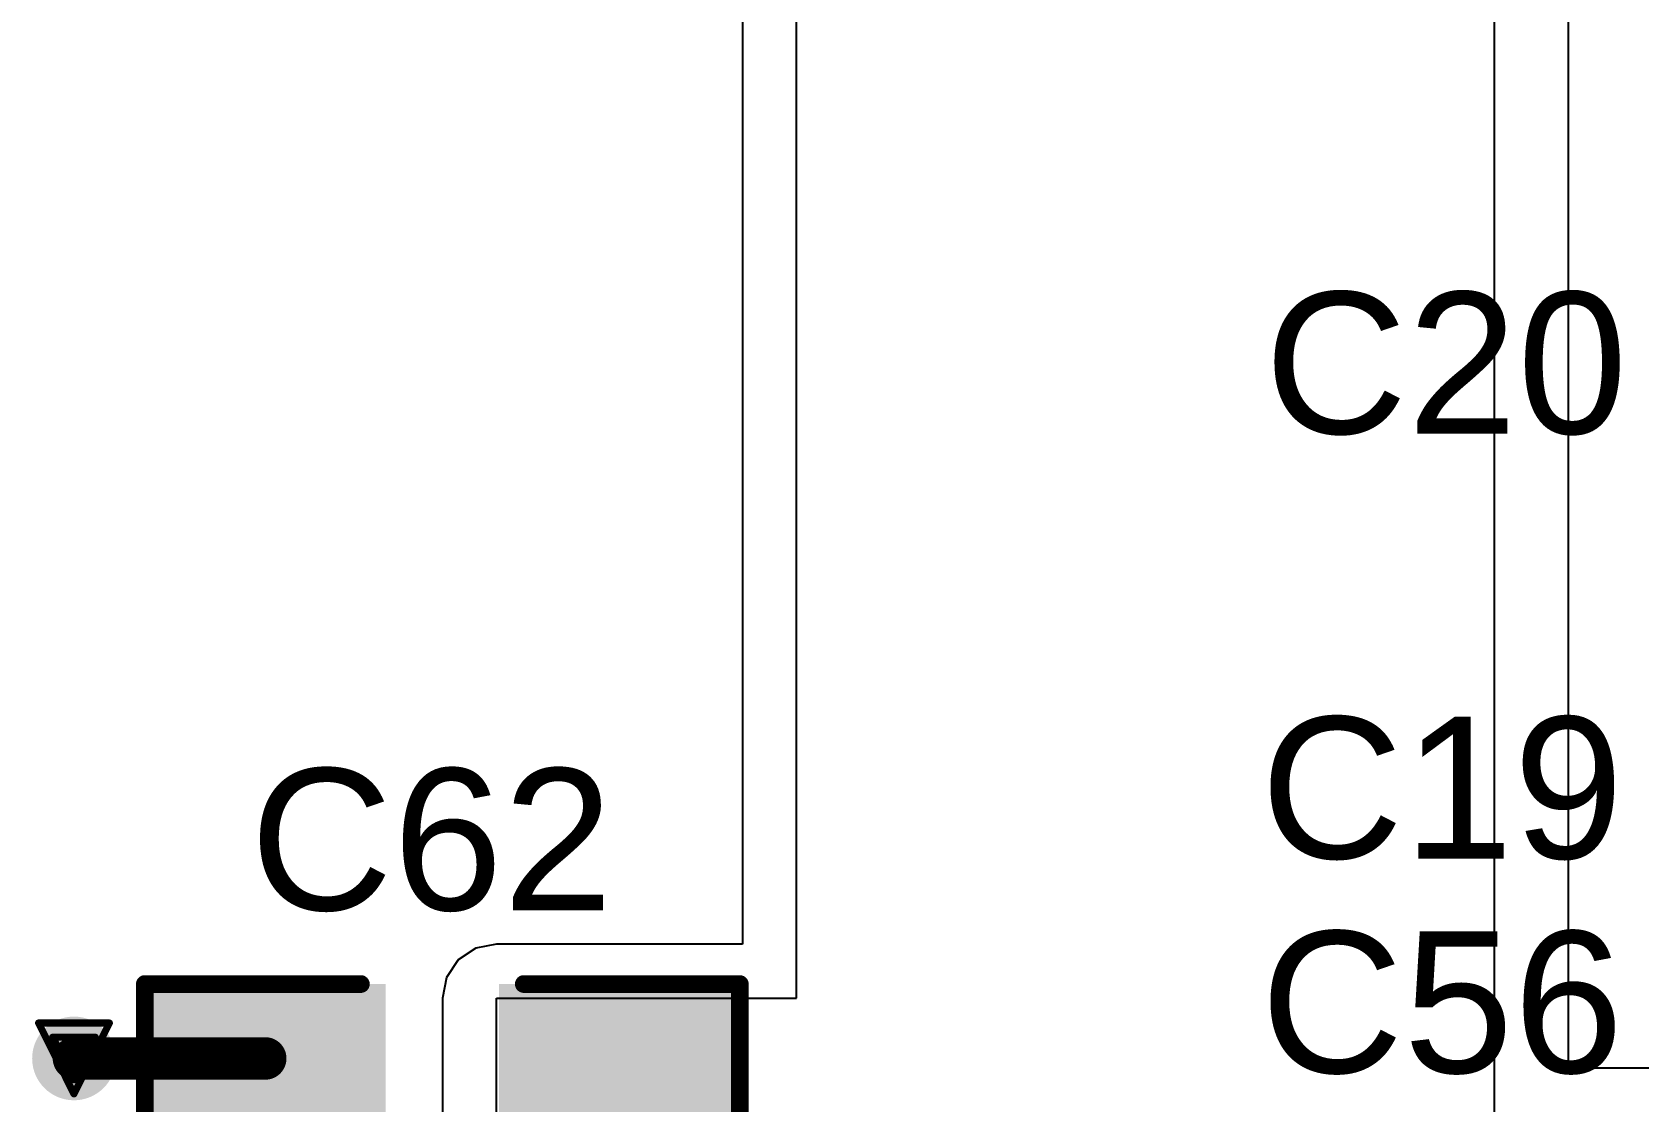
# Model space of a CAD drawing. Header units: inches. Extents: x -1 to 208, y -10 to 150.
# Drawn here: x 59.54 to 71.07, y 44.05 to 51.72 of the extents above; entities that cross this region are included whole.
import ezdxf

# ---------------------------------------------------------------- set-up
doc = ezdxf.new("R2010")
doc.units = ezdxf.units.IN
for name, color, linetype in [('Bottom Layer', 5, 'Continuous'), ('Drill Drawing', 1, 'Continuous'), ('Top Layer', 1, 'Continuous'), ('Top Overlay', 2, 'Continuous'), ('Top Paste', 8, 'Continuous'), ('Top Solder', 216, 'Continuous'), ('Via Holes', 16, 'Continuous')]:
    doc.layers.add(name, color=color, linetype=linetype)
doc.styles.add('Arial', font='', dxfattribs={"height": 0.2})
doc.styles.get('Arial').set_extended_font_data('Arial')

# ---------------------------------------------------------------- blocks, each defined once
blk = doc.blocks.new('C___1210_134')
at = {"layer": 'Top Layer'}
for points in [[(-2.032, 1.397), (-0.508, 1.397), (-0.508, -1.397), (-2.032, -1.397)], [(0.508, 1.397), (2.032, 1.397), (2.032, -1.397), (0.508, -1.397)]]:
    blk.add_hatch(color=1, dxfattribs=at).paths.add_polyline_path(points)
at = {"layer": 'Top Paste'}
for points in [[(-2.032, 1.397), (-0.508, 1.397), (-0.508, -1.397), (-2.032, -1.397)], [(0.508, 1.397), (2.032, 1.397), (2.032, -1.397), (0.508, -1.397)]]:
    blk.add_hatch(color=8, dxfattribs=at).paths.add_polyline_path(points)
at = {"layer": 'Top Solder'}
for points in [[(-2.1336, 1.4986), (-0.4064, 1.4986), (-0.4064, -1.4986), (-2.1336, -1.4986)], [(0.4064, 1.4986), (2.1336, 1.4986), (2.1336, -1.4986), (0.4064, -1.4986)]]:
    blk.add_hatch(color=216, dxfattribs=at).paths.add_polyline_path(points)
at = {"layer": 'Top Overlay'}
for points in [[(-2.1336, -1.4986, 0.127, 0.127, 0), (-2.1336, 1.4986, 0.127, 0.127, 0)], [(-2.1336, 1.4986, 0.127, 0.127, 0), (-0.5841999999999999, 1.4986, 0.127, 0.127, 0)], [(0.5841999999999999, 1.4986, 0.127, 0.127, 0), (2.1336, 1.4986, 0.127, 0.127, 0)], [(2.1336, -1.4986, 0.127, 0.127, 0), (2.1336, 1.4986, 0.127, 0.127, 0)], [(-2.1336, -1.4986, 0.127, 0.127, 0), (-0.5841999999999999, -1.4986, 0.127, 0.127, 0)], [(0.5841999999999999, -1.4986, 0.127, 0.127, 0), (2.1336, -1.4986, 0.127, 0.127, 0)]]:
    blk.add_lwpolyline(points, format="xyseb", dxfattribs=at)
for points in [[(-2.16535, 1.4986, 0.0635, 0.0635, 1), (-2.10185, 1.4986, 0.0635, 0.0635, 1)], [(-2.16535, 1.4986, 0.0635, 0.0635, 1), (-2.10185, 1.4986, 0.0635, 0.0635, 1)], [(-0.61595, 1.4986, 0.0635, 0.0635, 1), (-0.5524499999999999, 1.4986, 0.0635, 0.0635, 1)], [(0.5524499999999999, 1.4986, 0.0635, 0.0635, 1), (0.61595, 1.4986, 0.0635, 0.0635, 1)], [(2.10185, 1.4986, 0.0635, 0.0635, 1), (2.16535, 1.4986, 0.0635, 0.0635, 1)], [(2.10185, 1.4986, 0.0635, 0.0635, 1), (2.16535, 1.4986, 0.0635, 0.0635, 1)], [(-2.16535, -1.4986, 0.0635, 0.0635, 1), (-2.10185, -1.4986, 0.0635, 0.0635, 1)], [(-2.16535, -1.4986, 0.0635, 0.0635, 1), (-2.10185, -1.4986, 0.0635, 0.0635, 1)], [(-0.61595, -1.4986, 0.0635, 0.0635, 1), (-0.5524499999999999, -1.4986, 0.0635, 0.0635, 1)], [(0.5524499999999999, -1.4986, 0.0635, 0.0635, 1), (0.61595, -1.4986, 0.0635, 0.0635, 1)], [(2.10185, -1.4986, 0.0635, 0.0635, 1), (2.16535, -1.4986, 0.0635, 0.0635, 1)], [(2.10185, -1.4986, 0.0635, 0.0635, 1), (2.16535, -1.4986, 0.0635, 0.0635, 1)]]:
    blk.add_lwpolyline(points, format="xyseb", close=True, dxfattribs=at)

msp = doc.modelspace()

# ---------------------------------------------------------------- hatches: boundary and pattern name
at = {"layer": 'Bottom Layer'}
h = msp.add_hatch(color=5, dxfattribs=at)
edge = h.paths.add_edge_path()
edge.add_arc((59.84239999999999, 44.36472204), 0.2999994, 0, 360)
at = {"layer": 'Top Layer'}
h = msp.add_hatch(color=1, dxfattribs=at)
edge = h.paths.add_edge_path()
edge.add_arc((59.84239999999999, 44.36472204), 0.2999994, 0, 360)
at = {"layer": 'Via Holes'}
h = msp.add_hatch(color=7, dxfattribs=at)
edge = h.paths.add_edge_path()
edge.add_arc((59.84239999999999, 44.36472204), 0.1499997, 0, 360)

# ---------------------------------------------------------------- linework, layer by layer
at = {"layer": 'Drill Drawing'}
for points in [[(59.5884, 44.61872203999999, 0.0508, 0.0508, 0), (60.0964, 44.61872203999999, 0.0508, 0.0508, 0)], [(59.5884, 44.61872203999999, 0.0508, 0.0508, 0), (59.84239999999999, 44.11072204, 0.0508, 0.0508, 0)], [(59.84239999999999, 44.11072204, 0.0508, 0.0508, 0), (60.0964, 44.61872203999999, 0.0508, 0.0508, 0)], [(59.69, 44.51712204, 0.0508, 0.0508, 0), (59.9948, 44.51712204, 0.0508, 0.0508, 0)], [(59.69, 44.51712204, 0.0508, 0.0508, 0), (59.84239999999999, 44.21232204, 0.0508, 0.0508, 0)], [(59.84239999999999, 44.21232204, 0.0508, 0.0508, 0), (59.9948, 44.51712204, 0.0508, 0.0508, 0)]]:
    msp.add_lwpolyline(points, format="xyseb", dxfattribs=at)
for points in [[(59.5757, 44.61872203999999, 0.0254, 0.0254, 1), (59.6011, 44.61872203999999, 0.0254, 0.0254, 1)], [(59.5757, 44.61872203999999, 0.0254, 0.0254, 1), (59.6011, 44.61872203999999, 0.0254, 0.0254, 1)], [(60.08369999999999, 44.61872203999999, 0.0254, 0.0254, 1), (60.10909999999999, 44.61872203999999, 0.0254, 0.0254, 1)], [(60.08369999999999, 44.61872203999999, 0.0254, 0.0254, 1), (60.10909999999999, 44.61872203999999, 0.0254, 0.0254, 1)], [(59.6773, 44.51712204, 0.0254, 0.0254, 1), (59.70269999999999, 44.51712204, 0.0254, 0.0254, 1)], [(59.6773, 44.51712204, 0.0254, 0.0254, 1), (59.70269999999999, 44.51712204, 0.0254, 0.0254, 1)], [(59.9821, 44.51712204, 0.0254, 0.0254, 1), (60.00749999999999, 44.51712204, 0.0254, 0.0254, 1)], [(59.9821, 44.51712204, 0.0254, 0.0254, 1), (60.00749999999999, 44.51712204, 0.0254, 0.0254, 1)], [(59.8297, 44.21232204, 0.0254, 0.0254, 1), (59.8551, 44.21232204, 0.0254, 0.0254, 1)], [(59.8297, 44.21232204, 0.0254, 0.0254, 1), (59.8551, 44.21232204, 0.0254, 0.0254, 1)], [(59.8297, 44.11072204, 0.0254, 0.0254, 1), (59.8551, 44.11072204, 0.0254, 0.0254, 1)], [(59.8297, 44.11072204, 0.0254, 0.0254, 1), (59.8551, 44.11072204, 0.0254, 0.0254, 1)]]:
    msp.add_lwpolyline(points, format="xyseb", close=True, dxfattribs=at)
at = {"layer": 'Top Layer'}
for p, q in [((70.5612, 44.29449612), (70.5612, 56.53832735999999)), ((64.63553494, 56.13399999999999), (64.63553494, 45.18498709999999)), ((65.024, 44.79652204), (65.024, 56.13399999999999)), ((70.0278, 56.13399999999999), (70.0278, 43.72320186)), ((62.87279779999999, 45.18498709999999), (62.72413922, 45.15541642)), ((64.63553494, 45.18498709999999), (62.87279779999999, 45.18498709999999)), ((62.59811203999999, 45.0712078), (62.51390342, 44.94518062)), ((62.72413922, 45.15541642), (62.59811203999999, 45.0712078)), ((62.51390342, 44.94518062), (62.48433273999999, 44.79652204)), ((62.48433273999999, 44.79652204), (62.48433273999999, 37.94759999999999)), ((62.87279779999999, 37.94759999999999), (62.87279779999999, 44.79652204)), ((62.87279779999999, 44.79652204), (65.024, 44.79652204)), ((74.50831681999999, 44.29449612), (70.5612, 44.29449612))]:
    msp.add_line(p, q, dxfattribs=at)
msp.add_lwpolyline([(59.84239999999999, 44.36472204, 0.3048, 0.3048, 0), (61.214, 44.36472204, 0.3048, 0.3048, 0)], format="xyseb", dxfattribs=at)
for points in [[(59.7662, 44.36472204, 0.1524, 0.1524, 1), (59.9186, 44.36472204, 0.1524, 0.1524, 1)], [(61.1378, 44.36472204, 0.1524, 0.1524, 1), (61.29019999999999, 44.36472204, 0.1524, 0.1524, 1)]]:
    msp.add_lwpolyline(points, format="xyseb", close=True, dxfattribs=at)

# ---------------------------------------------------------------- block references
msp.add_blockref('C___1210_134', (62.48399999999999, 43.39952203999999))

# ---------------------------------------------------------------- texts
at = {"layer": 'Top Overlay', "style": 'Arial'}
for s, p in [('C20', (68.3795813, 48.84327036)), ('C19', (68.35124506, 45.79797546)), ('C62', (61.10437106, 45.42756218)), ('C56', (68.35124506, 44.26101637999999))]:
    msp.add_text(s, height=1.016, dxfattribs=at).set_placement(p)

doc.saveas('drawing.dxf')
